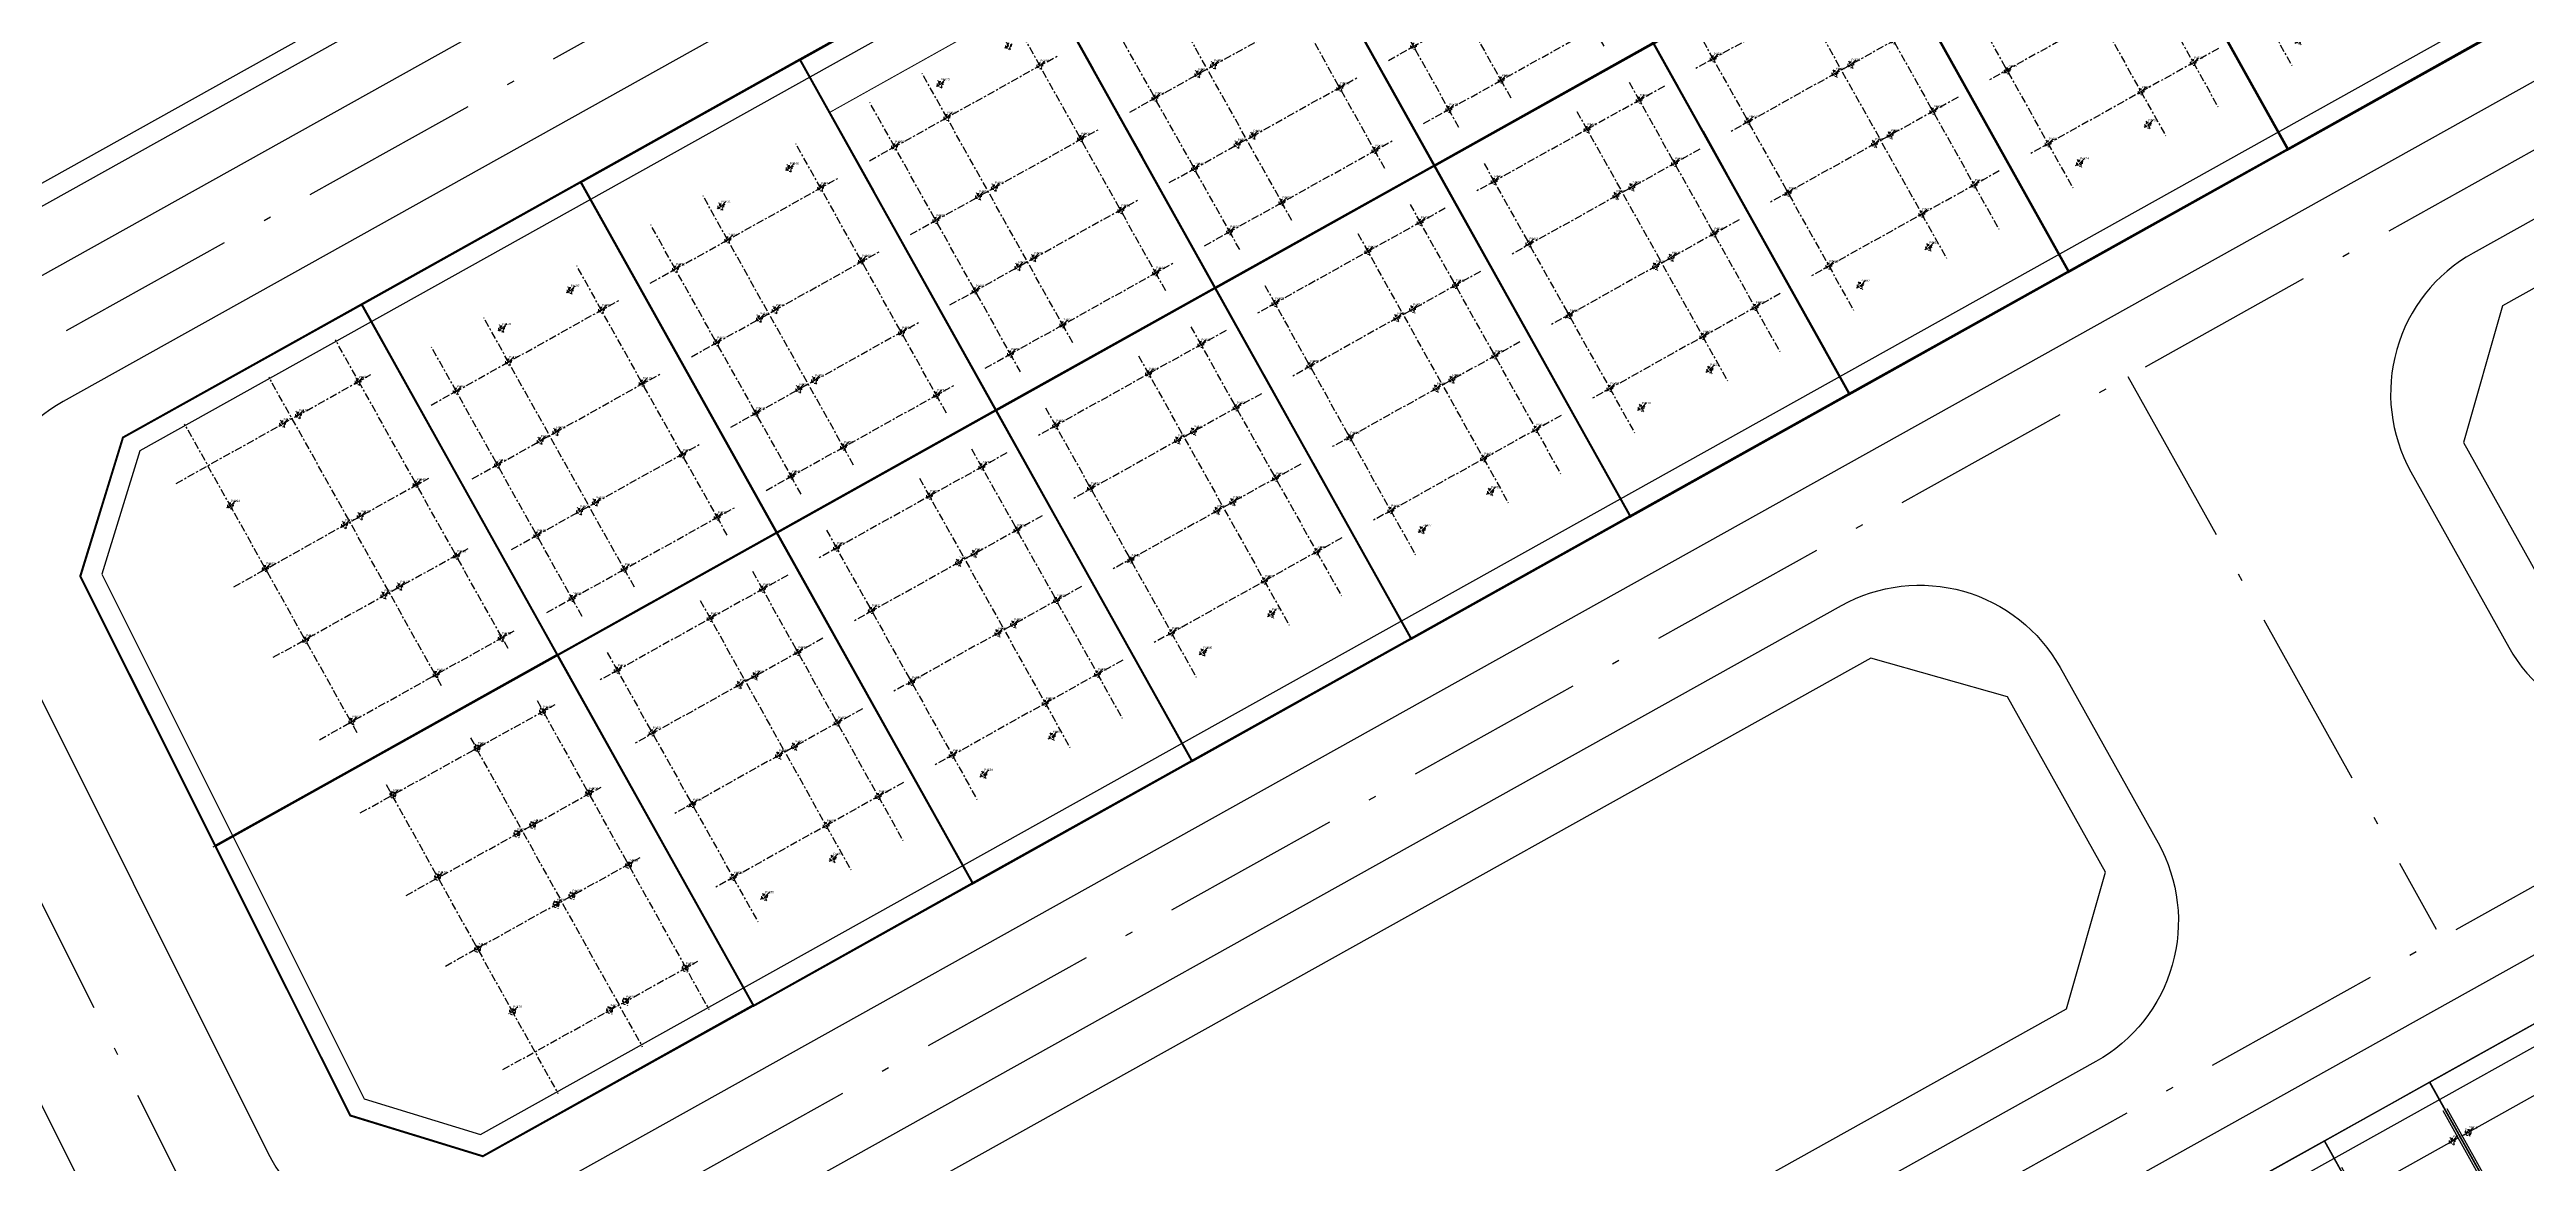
# Model space of a CAD drawing. Header units: millimetres. Extents: x 567980 to 569430, y 2065777 to 2066666.
# Drawn here: x 568931.5 to 569054.8, y 2066307.9 to 2066363.4 of the extents above; entities that cross this region are included whole.
import ezdxf
from ezdxf.enums import TextEntityAlignment as Align
from ezdxf.xclip import XClip

# ---------------------------------------------------------------- set-up
doc = ezdxf.new("R2010")
doc.units = ezdxf.units.MM
for name, pattern in [('ACAD_ISO10W100', [18.5, 12, -3, 0.5, -3]), ('CENTER', [3, 1.5, -0.5, 0.5, -0.5]), ('CENTER2', [1.125, 0.75, -0.125, 0.125, -0.125]), ('HIDDEN', [0.75, 0.5, -0.25]), ('Xref Grid (A1)$0$CENTER2', [1.125, 0.75, -0.125, 0.125, -0.125])]:
    doc.linetypes.add(name, pattern=pattern)
for name, color, linetype in [('01.AXIS', 160, 'CENTER2'), ('BoThamCo', 94, 'Continuous'), ('CDC.01.AXIS', 160, 'CENTER2'), ('ChiaLo', 128, 'CENTER'), ('datOBt', 42, 'Continuous'), ('datOlienke', 42, 'Continuous'), ('datTruog', 134, 'Continuous'), ('LogDg', 7, 'Continuous'), ('loKBT', 42, 'Continuous'), ('LoLK', 6, 'Continuous'), ('RANHGIOI', 2, 'HIDDEN'), ('TimDg', 222, 'Continuous'), ('ViaHeS', 32, 'Continuous'), ('Xref Grid (A1)$0$01.AXIS', 160, 'Xref Grid (A1)$0$CENTER2')]:
    doc.layers.add(name, color=color, linetype=linetype)
for name, color, linetype, lineweight in [('A-KY HIEU', 34, 'Continuous', 20), ('A-NET THAY', 125, 'Continuous', 18), ('A-TUONG', 255, 'Continuous', 35), ('boDnv', 54, 'Continuous', 25), ('E- RANH GIOI', 1, 'CENTER', 13), ('E- THAY', 9, 'Continuous', 20), ('kata_text', 254, 'Continuous', 30), ('LD-THAY', 9, 'Continuous', 13)]:
    doc.layers.add(name, color=color, linetype=linetype, lineweight=lineweight)
doc.styles.add('kata_dim', font='vnrms.shx', dxfattribs={"width": 0.66, "oblique": 7})
doc.styles.add('kata_text', font='arial.ttf', dxfattribs={"width": 0.8})
doc.styles.add('rms', font='romans.shx', dxfattribs={"width": 0.7, "bigfont": 'vns.shx'})
doc.linetypes.add('ADL', pattern='A,0.125,-0.15,["++",rms,S=0.5,R=0,X=0,Y=-0.2245],-1.35,1.125', length=2.75)
doc.dimstyles.new('kata_dim_iso', dxfattribs={"dimtxt": 2.5, "dimasz": 1.5, "dimexe": 1.5, "dimexo": 2.5, "dimtad": 1, "dimdec": 0, "dimzin": 0, "dimdsep": 46, "dimtxsty": 'kata_dim', "dimblk": 'kata_block_ArchTick', "dimcen": 0.09, "dimdle": 1.2, "dimclrd": 8, "dimclre": 8, "dimclrt": 3, "dimadec": 0, "dimazin": 0, "dimtfac": 1, "dimtdec": 0, "dimtix": 1, "dimtofl": 0, "dimtmove": 0, "dimatfit": 3, "dimfxl": 3.75, "dimfxlon": 1, "dimtolj": 1, "dimtzin": 0, "dimarcsym": 0})

# ---------------------------------------------------------------- blocks, each defined once
blk = doc.blocks.new('NEN')
at = {"layer": 'boDnv', "color": 10, "linetype": 'ADL', "ltscale": 0.25}
for points in [[(359.51, 130.35), (389.04, 76.78), (387.31, 70.75), (232.19, -15.8), (226.4, -14.02), (199.01, 40.75), (200.9, 46.9), (353.52, 132.06)], [(236.62, -34.45), (249.69, -60.58), (255.48, -62.36), (412.42, 25.21), (414.15, 31.24), (400.06, 56.78), (394.08, 58.5), (238.52, -28.31)]]:
    blk.add_lwpolyline(points, close=True, dxfattribs=at)
for points in [[(447.02, -28.77, 0.001711), (440.58, -16.8), (434.62, -15.07), (276.13, -103.51), (274.24, -109.65), (280.31, -121.79)], [(453.05, -54.03), (455.7, -45.19, 0.001456), (450.31, -34.95), (283.44, -128.06), (289.63, -140.44), (295.36, -142.15), (300.82, -138.97)]]:
    blk.add_lwpolyline(points, format="xyb", close=True, dxfattribs=at)
at = {"layer": 'BoThamCo'}
for points in [[(428.72, -3.48), (430.67, 3.33), (425.84, 12.09), (419.06, 14.03), (356.11, -21.09), (354.18, -27.9), (359.05, -36.63), (365.85, -38.56)], [(336.35, -49.3), (331.47, -40.57), (324.67, -38.64), (260.96, -74.18), (258.83, -81.09), (263.32, -90.06), (269.92, -92.09), (334.42, -56.1)]]:
    blk.add_lwpolyline(points, close=True, dxfattribs=at)
at = {"layer": 'ChiaLo', "ltscale": 5}
for points in [[(407.98, 44.49), (242.27, -47.97)], [(325.97, 21.64), (345.46, -13.29)], [(315.05, 15.54), (334.54, -19.39)], [(315.05, 15.54), (334.54, -19.39)], [(304.14, 9.45), (323.63, -25.48)], [(293.22, 3.36), (312.71, -31.57)], [(282.31, -2.73), (301.8, -37.66)], [(271.39, -8.82), (290.88, -43.75)], [(260.47, -14.91), (279.96, -49.84)], [(249.56, -21), (269.05, -55.93)], [(448.37, -29.16), (362.24, -77.22), (352.49, -59.76)], [(352.49, -59.76), (362.24, -77.22), (279.9, -123.17)], [(347.25, -62.68), (357, -80.15)]]:
    blk.add_lwpolyline(points, dxfattribs=at)
at = {"layer": 'datOBt'}
blk.add_lwpolyline([(235.55, -34.54), (248.99, -61.41), (255.59, -63.44), (413.27, 24.54), (415.22, 31.36), (400.74, 57.63), (393.96, 59.57), (237.68, -27.63)], close=True, dxfattribs=at)
at = {"layer": 'datOlienke'}
for points in [[(448.37, -29.16, 0.001887), (441.26, -15.95), (434.5, -14), (275.29, -102.83), (273.16, -109.74), (279.88, -123.18)], [(453.89, -54.71), (456.77, -45.09, 0.001636), (450.72, -33.58), (282.12, -127.65), (288.93, -141.27), (295.49, -143.23), (301.32, -139.84)]]:
    blk.add_lwpolyline(points, format="xyb", close=True, dxfattribs=at)
at = {"layer": 'datTruog', "linetype": 'ByBlock'}
blk.add_lwpolyline([(360.18, 131.19), (390.11, 76.9), (388.16, 70.08), (232.3, -16.89), (225.7, -14.85), (197.94, 40.67), (200.06, 47.57), (353.4, 133.14)], close=True, dxfattribs=at)
at = {"layer": 'LogDg'}
for points in [[(34.3, -348.77, -0.124666), (14.11, -339.77, 0.262937), (-5.33, -336.77, -0.009345), (-40.96, -349.47), (-145.87, -384.68, 0.405257), (-155.46, -403.23), (-146.56, -432.72), (-158.05, -436.19), (-166.57, -407.94, 0.423227), (-185.7, -398.05), (-272.08, -427.04, 0.40652), (-277.18, -436.96), (-262.95, -483.4), (-271.55, -486.03), (-285.59, -440.23, 0.421949), (-295.79, -434.99), (-422.26, -477.44, 0.346831), (-427.68, -485.73), (-426.66, -497.25, 0.109851), (-417.21, -527.05), (-422.4, -530.06, -0.109851), (-432.64, -497.78), (-433.19, -491.51, 0.484967), (-443.71, -484.63), (-484.2, -498.22, 0.36701), (-492.23, -511.51), (-484.4, -560.01), (-490.33, -560.97), (-497.43, -516.92, 0.457512), (-512.89, -507.39), (-525.34, -511.31, 0.375227), (-533.55, -524.8, 0.049445), (-523.25, -562.12), (-518.4, -576.58), (-525.52, -578.96), (-530.31, -564.66, -0.044276), (-540.22, -530.04, 0.448349), (-555.61, -520.86), (-568.85, -525.04), (-576.07, -502.15), (-552.39, -494.68, 0.333336), (-544, -482.98), (-545.86, -397.31, 0.120559), (-570, -307.2), (-621.98, -219.71, 0.334943), (-635.36, -214.24), (-686.93, -227.85), (-689.8, -216.98), (-647.96, -205.93, 0.498191), (-640.7, -188.2), (-654.38, -165.18, -0.144979), (-668.85, -108.06), (-659.85, 118.23, 0.428088), (-671.92, 130.71), (-689.22, 130.58), (-689.3, 141.83), (-670.34, 141.97, 0.400474), (-658.44, 153.49), (-657.83, 168.9), (-656.06, 189.37), (-648.59, 188.73), (-650.34, 168.43), (-650.89, 154.68, 0.425345), (-638.92, 142.2), (-621.61, 142.33, 0.402651), (-609.71, 153.94), (-609.39, 163.86, -0.019867), (-608.23, 179.94), (-606.8, 192.65), (-600.84, 191.98), (-602.26, 179.27, 0.019867), (-603.39, 163.66), (-603.68, 154.8, 0.425871), (-591.59, 142.41), (-548.36, 142.73), (-548.28, 131.48), (-592.89, 131.16, 0.401789), (-604.79, 119.58), (-607.75, 35.57, -0.005984), (-607.98, 30.72, 0.462462), (-599.18, 22.29), (-555.38, 26.8), (-554.76, 20.83), (-603.24, 15.84, 0.355613), (-610.38, 8.69), (-613.79, -24.84, 0.475348), (-605.01, -33.61), (-508.27, -23.64, 0.016072), (-476.81, -19.37, 0.37392), (-470.14, -11.26), (-470.7, 9.35), (-464.71, 9.51), (-464.24, -7.65, 0.461916), (-454.75, -15.29), (-421.58, -8.99, 0.020567), (-382.01, 0.22), (-299.76, 22.96, 0.415004), (-292.8, 35.29), (-296.97, 50.22), (-285.41, 53.45), (-281.22, 38.44, 0.413423), (-268.92, 31.49), (-169.97, 58.86, 0.427702), (-164.5, 69.05), (-169.62, 84.75), (-163.92, 86.62), (-158.48, 69.96, 0.400853), (-148.74, 64.73), (-123.9, 71.6, 0.437327), (-113.79, 91.17), (-114.46, 93.01), (-128.55, 136.15), (-105.74, 143.6), (-91.77, 100.83), (-90.91, 98.47, 0.429754), (-70.96, 89.77, 0.001079), (-63.93, 92.77, 0.001474), (-62.34, 93.45), (-47.53, 99.91, 0.386536), (-43.13, 109.73), (-48.3, 125.57), (-42.6, 127.44), (-38.08, 113.59, 0.442444), (-27.27, 108.74), (111.62, 169.28, 0.414214), (115.75, 179.81), (109.36, 194.48), (114.86, 196.88), (121.25, 182.21, 0.414214), (131.78, 178.07), (252.97, 230.89), (276.87, 241.31), (291.58, 249.06, 0.419837), (295.27, 261.37), (290.95, 269.2), (301.46, 274.99), (306.06, 266.65, 0.408717), (318.14, 263.03), (326.55, 267.46), (332.15, 256.84), (324.23, 252.66, 0.419466), (320.55, 240.35), (397.09, 101.52, 0.433643), (408.41, 98.65), (440.79, 119.39), (444.02, 114.33), (410.43, 92.81, 0.395048), (407.74, 82.21), (451.06, 3.64, -0.005576), (472.22, -35.78, 0.422017), (490.07, -41.12), (502.99, -33.92), (514.67, -54.89), (500.3, -62.89, 0.404193), (495.05, -80.18), (502.5, -94.71), (491.82, -100.19), (485.09, -87.06, 0.424556), (467.19, -81.64), (316.16, -165.91), (307.21, -171.12, 0.396001), (304.07, -181.61), (326.15, -225.74), (318.1, -229.77), (296.73, -187.04, 0.432664), (285.55, -183.7), (178.07, -246.15, 0.389772), (174.86, -256.49), (194.1, -297.13), (188.68, -299.69), (170.23, -260.73, 0.439085), (158.98, -257.24), (145.5, -265.07, -0.013452), (97.7, -291.15, 0.262926), (86.85, -307.56, -0.162068), (76.02, -333.84, 0.270323), (72.32, -353.65), (79.98, -375.07), (57.38, -383.16), (49.72, -361.74, 0.270325), (34.3, -348.77)], [(462.18, -42.48, 0.004173), (446.54, -13.11, 0.41755), (435.61, -9.94), (272.33, -101.05, 0.401037), (269.07, -111.62), (286.08, -145.64, 0.427514), (297.14, -149.05), (456.99, -59.85, 0.406017), (462.18, -42.48)], [(191.76, -50.53), (96.92, -106.11, 0.395833), (93.78, -116.61), (107.23, -143.49, 0.432836), (118.41, -146.83), (234.31, -79, 0.395833), (237.44, -68.5), (223.99, -41.62, 0.432836), (212.82, -38.28), (191.76, -50.53)]]:
    blk.add_lwpolyline(points, format="xyb", dxfattribs=at)
for points in [[(392.27, 68.94, 0.412716), (395.37, 79.78), (365.44, 134.08, 0.415712), (354.54, 137.2), (197.1, 49.35, 0.401037), (193.84, 38.79), (221.6, -16.72, 0.427514), (232.66, -20.13)], [(231.46, -36.41), (244.89, -63.27, 0.427514), (255.94, -66.68), (417.37, 23.4, 0.412716), (420.48, 34.25), (406, 60.52, 0.415712), (395.09, 63.64), (234.71, -25.85, 0.401037)], [(432.82, -4.63, 0.412716), (435.93, 6.22), (431.1, 14.98, 0.415712), (420.2, 18.1), (354.65, -18.47, 0.414214), (351.56, -29.36), (356.43, -38.09, 0.414214), (367.32, -41.18)], [(270.27, -95.33, -0.427514), (259.22, -91.92), (254.74, -82.97, -0.401037), (258, -72.4), (323.21, -36.02, -0.414214), (334.09, -39.1), (338.97, -47.84, -0.414214), (335.88, -58.72)]]:
    blk.add_lwpolyline(points, format="xyb", close=True, dxfattribs=at)
at = {"layer": 'loKBT'}
for points in [[(346.63, 10.26), (335.71, 4.17), (345.46, -13.29), (356.37, -7.2)], [(304.14, 9.45), (293.22, 3.36), (302.97, -14.1), (313.88, -8.01)], [(335.71, 4.17), (324.8, -1.92), (334.54, -19.39), (345.46, -13.29)], [(293.22, 3.36), (282.31, -2.73), (292.05, -20.19), (302.97, -14.1)], [(324.8, -1.92), (313.88, -8.01), (323.63, -25.48), (334.54, -19.39)], [(282.31, -2.73), (271.39, -8.82), (281.14, -26.28), (292.05, -20.19)], [(313.88, -8.01), (302.97, -14.1), (312.71, -31.57), (323.63, -25.48)], [(271.39, -8.82), (260.47, -14.91), (270.22, -32.37), (281.14, -26.28)], [(302.97, -14.1), (292.05, -20.19), (301.8, -37.66), (312.71, -31.57)], [(260.47, -14.91), (249.56, -21), (259.3, -38.47), (270.22, -32.37)], [(292.05, -20.19), (281.14, -26.28), (290.88, -43.75), (301.8, -37.66)], [(259.3, -38.47), (249.56, -21), (237.68, -27.63), (235.55, -34.54), (242.27, -47.97)], [(281.14, -26.28), (270.22, -32.37), (279.96, -49.84), (290.88, -43.75)], [(270.22, -32.37), (259.3, -38.47), (269.05, -55.93), (279.96, -49.84)], [(259.3, -38.47), (242.27, -47.97), (248.99, -61.41), (255.59, -63.44), (269.05, -55.93)]]:
    blk.add_lwpolyline(points, close=True, dxfattribs=at)
at = {"layer": 'LoLK'}
for points in [[(357.73, -56.83), (352.49, -59.76), (362.24, -77.22), (367.47, -74.3)], [(352.49, -59.76), (347.25, -62.68), (357, -80.15), (362.24, -77.22)], [(347.25, -62.68), (342.01, -65.6), (351.76, -83.07), (357, -80.15)]]:
    blk.add_lwpolyline(points, close=True, dxfattribs=at)
at = {"layer": 'RANHGIOI', "color": 1, "ltscale": 9, "const_width": 1}
blk.add_lwpolyline([(460, -51.3, 0.006594), (435.29, -5.05), (303.08, 234.77), (284.67, 225.08), (-55.99, 76.59), (-56.84, 76.22, -0.005137), (-90.74, 62.09), (-377.22, -17.13, -0.020567), (-418.23, -26.68), (-463.44, -35.26, -0.021218), (-506.42, -41.54), (-623.64, -53.62), (-626.46, -70.88, 0.128574), (-620.42, -135.36), (-615.5, -148.86, 0.039408), (-607.14, -167.19), (-594.17, -190.55), (-547.57, -259.49, -0.11987), (-522.7, -326.4), (-507.92, -451.95), (-504.47, -473.28), (-499.27, -471.64), (-50.48, -321.02, 0.050684), (130.42, -239.14), (301.32, -139.84)], format="xyb", close=True, dxfattribs=at)
at = {"layer": 'TimDg', "linetype": 'ACAD_ISO10W100', "ltscale": 0.75}
for points in [[(283.91, 294.4), (445.8, 0.74, -0.007517), (474.04, -52.35), (508.79, -120.12, 0.000278)], [(-618.46, -41.02), (-507.65, -29.6, 0.021218), (-465.68, -23.47), (-420.46, -14.89, 0.020567), (-380.42, -5.57), (-94.61, 73.47, 0.005041), (-61.57, 87.25, 0.001474), (-59.94, 87.95), (279.47, 235.9), (307.9, 250.87)]]:
    blk.add_lwpolyline(points, format="xyb", dxfattribs=at)
for points in [[(335.55, -254.6), (124.1, 168.18)], [(222.76, -29.08), (405.9, 73.11)], [(431.01, 27.57), (246.06, -75.63)], [(446.46, -0.45), (260.37, -104.29)], [(337.47, -24.62), (352.82, -52.13)]]:
    blk.add_lwpolyline(points, dxfattribs=at)
at = {"layer": 'ViaHeS', "elevation": 0}
blk.add_lwpolyline([(-483.36, -504.27), (-441.21, -490.12), (-436.03, -493.51), (-435.63, -498.04, 0.109851), (-424.99, -531.56), (-414.62, -525.54, -0.109851), (-423.67, -496.98), (-424.34, -489.45), (-420, -483.01), (-295.25, -441.14), (-289.04, -444.33), (-275.85, -487.35), (-258.64, -482.08), (-271.97, -438.6), (-268.7, -432.23), (-181.63, -403.01), (-172.97, -407.49), (-163.79, -437.92), (-140.81, -430.99), (-150.21, -399.85), (-145.6, -390.92), (-39.03, -355.15, 0.008545), (-6.24, -343.52, -0.249193), (12.38, -345.96, 0.09975), (30.77, -354.18, -0.256949), (45.21, -366.96), (51.73, -385.18), (85.63, -373.05), (79.11, -354.83, -0.256949), (82.17, -335.79, 0.136918), (92.61, -310.44, -0.249193), (103.31, -295.02, 0.012659), (148.51, -270.26), (162.16, -262.33), (168.62, -264.34), (185.97, -300.98), (196.81, -295.84), (179.03, -258.29), (181.22, -251.26), (287.38, -189.57), (293.94, -191.53), (314.07, -231.78), (330.17, -223.73), (309.54, -182.47), (311.62, -175.49), (319.13, -171.13), (408.28, -121.39), (412.27, -122.59), (434.35, -165.32), (442.35, -161.19), (420.14, -118.2), (421.38, -114.07), (470.33, -86.76), (479.64, -89.58), (486.48, -102.92), (507.84, -91.97), (500.5, -77.65), (503.42, -68.02), (517.59, -60.13), (500.08, -28.68), (486.97, -35.97), (477.62, -33.17, 0.0056), (456.31, 6.54), (412.32, 86.32), (414.12, 93.4), (444.83, 113.07), (439.98, 120.65), (409.77, 101.3), (403.14, 102.98), (327.71, 239.79), (330.52, 249.19), (334.95, 251.53), (323.75, 272.77), (318.93, 270.23), (309.35, 273.1), (306.71, 277.89), (285.7, 266.3), (288.11, 261.92), (285.3, 252.53), (274.27, 246.72), (129.39, 183.57), (122.81, 186.16), (117.61, 198.07), (106.61, 193.28), (111.81, 181.36), (109.22, 174.78), (26.33, 138.65), (-29.87, 114.15), (-36, 116.91), (-39.75, 128.37), (-51.15, 124.64), (-47.05, 112.09), (-50.09, 105.34), (-75.92, 94.08), (-84.51, 97.94), (-100.03, 145.47), (-134.25, 134.29), (-118.66, 86.53), (-123.23, 78.01), (-150.26, 70.53), (-156.63, 73.95), (-161.07, 87.55), (-172.48, 83.82), (-168.21, 70.75), (-171.47, 64.67), (-269.55, 37.54), (-275.71, 41.03), (-279.63, 55.06), (-302.75, 48.6), (-298.84, 34.63), (-302.32, 28.48), (-383.61, 6, -0.020567), (-422.7, -3.1), (-456.25, -9.47), (-461.3, -5.4), (-461.71, 9.6), (-473.7, 9.27), (-473.24, -7.64), (-478.03, -13.49, -0.015955), (-508.88, -17.67), (-606.15, -27.69), (-610.61, -23.23), (-607.49, 7.46), (-602.01, 12.95), (-554.45, 17.85), (-555.68, 29.79), (-600.45, 25.17), (-605.04, 29.65, 0.007073), (-604.76, 35.47), (-601.91, 116.09), (-594.67, 123.14), (-548.22, 123.48), (-548.42, 150.73), (-593.42, 150.4), (-600.49, 157.35, -0.027886), (-599.28, 178.94), (-597.86, 191.65), (-609.78, 192.99), (-611.21, 180.28, 0.019867), (-612.39, 163.96), (-612.6, 157.39), (-619.82, 150.34), (-639.32, 150.2), (-647, 158.13), (-646.6, 168.2), (-644.85, 188.41), (-659.8, 189.7), (-661.57, 169.14), (-662.01, 158.02), (-670.33, 149.97), (-689.36, 149.83), (-689.16, 122.58), (-671.42, 122.71), (-663.74, 114.78), (-672.6, -107.91, 0.144979), (-657.6, -167.1), (-644.69, -188.84), (-648.34, -197.76), (-691.84, -209.24), (-684.89, -235.59), (-633.86, -222.12), (-622.04, -226.95), (-573.26, -309.06, -0.120474), (-549.61, -397.39), (-547.84, -478.9), (-555.3, -489.31), (-577.88, -496.43), (-567.05, -530.76), (-552.74, -526.25), (-543.71, -531.72, 0.042979), (-533.84, -565.93), (-529.07, -580.15), (-514.85, -575.39), (-519.72, -560.85, -0.045576), (-529.32, -527.17), (-523.01, -516.87), (-508.25, -512.21), (-500.46, -517.02), (-493.29, -561.45), (-481.44, -559.53), (-488.88, -513.41), (-483.36, -504.27)], format="xyb", dxfattribs=at)
at = {"layer": 'ViaHeS'}
for points in [[(360.18, 131.19), (390.11, 76.9), (388.16, 70.08), (232.3, -16.89), (225.7, -14.85), (197.94, 40.67), (200.06, 47.57), (353.4, 133.14)], [(235.55, -34.54), (248.99, -61.41), (255.59, -63.44), (413.27, 24.54), (415.22, 31.36), (400.74, 57.63), (393.96, 59.57), (237.68, -27.63)], [(425.84, 12.09), (419.06, 14.03), (356.11, -21.09), (354.18, -27.9), (359.05, -36.63), (365.85, -38.56), (428.72, -3.48), (430.67, 3.33)], [(334.42, -56.1), (336.35, -49.3), (331.47, -40.57), (324.67, -38.64), (260.96, -74.18), (258.83, -81.09), (263.32, -90.06), (269.92, -92.09)]]:
    blk.add_lwpolyline(points, close=True, dxfattribs=at)
blk.add_lwpolyline([(441.26, -15.95), (434.5, -14), (275.29, -102.83), (273.16, -109.74), (288.93, -141.27), (295.49, -143.23), (301.32, -139.84), (453.89, -54.71), (456.77, -45.09, 0.004151)], format="xyb", close=True, dxfattribs=at)
blk.add_lwpolyline([(450.72, -33.58), (448.37, -29.16), (279.88, -123.18), (282.12, -127.65), (450.72, -33.58)], dxfattribs=at)
blk = doc.blocks.new('NEN A')
at = {"layer": 'datOlienke'}
for points in [[(7.63, 25, 0.001887), (7.86, 40), (2.91, 45), (-179.41, 45), (-184.63, 40.01), (-185.31, 25)], [(0, 0), (7.21, 7, 0.001636), (7.53, 20), (-185.54, 20), (-186.23, 4.79), (-181.45, -0.12), (-174.71, 0)]]:
    blk.add_lwpolyline(points, format="xyb", close=True, dxfattribs=at)
at = {"layer": 'LoLK'}
for points in [[(-97.01, 45), (-103.01, 45), (-103.01, 25), (-97.01, 25)], [(-91.01, 45), (-97.01, 45), (-97.01, 25), (-91.01, 25)], [(-85.01, 45), (-91.01, 45), (-91.01, 25), (-85.01, 25)]]:
    blk.add_lwpolyline(points, close=True, dxfattribs=at)
blk = doc.blocks.new('A$C758D662A')
at = {"linetype": 'HIDDEN', "ltscale": 500}
for radius in [300, 200]:
    blk.add_circle((0, 0), radius, dxfattribs=at)
at = {"layer": 'CDC.01.AXIS', "ltscale": 200}
for p, q in [((437, 0), (-437, 0)), ((0, 437), (0, -437))]:
    blk.add_line(p, q, dxfattribs=at)
blk = doc.blocks.new('pile Plan')
at = {"xscale": 0.5, "yscale": 0.5, "zscale": 0.5}
for p in [(340, 14779), (5440.000004, 14779), (340, 9630), (340, 8730), (5440.000004, 9630), (5440.000004, 8730), (340, 5040), (5440.000004, 5040), (340, 4140), (5440.000004, 4140), (340, -1), (5440.000004, -1)]:
    blk.add_blockref('A$C758D662A', p, dxfattribs=at)
blk = doc.blocks.new('a5 sao - 2')
at = {"layer": 'Xref Grid (A1)$0$01.AXIS', "ltscale": 500}
for p, q in [((-5.89, -1.09), (-5.89, -18.43)), ((-0.11, -1.09), (-0.11, -18.43)), ((-5.89, -2.11), (-0.11, -2.11)), ((-5.89, -7.62), (-0.11, -7.62)), ((-5.89, -12.39), (-0.11, -12.39)), ((-5.89, -16.89), (-0.11, -16.89))]:
    blk.add_line(p, q, dxfattribs=at)
at = {"xscale": 0.001, "yscale": 0.001, "zscale": 0.001}
blk.add_blockref('pile Plan', (-5.89, -16.89), dxfattribs=at)
blk = doc.blocks.new('a1 sao - 2')
at = {"layer": 'Xref Grid (A1)$0$01.AXIS', "ltscale": 500}
for p, q in [((0.11, -1.09), (0.11, -18.43)), ((5.89, -1.09), (5.89, -18.43)), ((0.11, -2.11), (5.89, -2.11)), ((0.11, -7.62), (5.89, -7.62)), ((0.11, -12.39), (5.89, -12.39)), ((0.11, -16.89), (5.89, -16.89))]:
    blk.add_line(p, q, dxfattribs=at)
at = {"xscale": 0.001, "yscale": 0.001, "zscale": 0.001}
blk.add_blockref('pile Plan', (0.11, -16.89), dxfattribs=at)
blk = doc.blocks.new('MB TANG 2 BT1')
at = {"layer": '01.AXIS', "ltscale": 500}
for p, q in [((7195672, 840351), (7195672, 824990)), ((7200972, 840351), (7200972, 824990)), ((7203952, 840351), (7203952, 824990)), ((7205388, 839327), (7194643, 839327)), ((7205388, 835727), (7194643, 835727)), ((7205388, 831707), (7194643, 831707)), ((7205388, 827507), (7194643, 827507))]:
    blk.add_line(p, q, dxfattribs=at)
at = {"extrusion": (0, -2.11758e-22, -1), "xscale": 0.5, "yscale": 0.5, "zscale": -0.5}
for p in [(-7195672, 839327), (-7203952, 839327), (-7195672, 835767), (-7203952, 835727), (-7195672, 831667), (-7203952, 831707), (-7195672, 827507), (-7203952, 827507), (-7196562, 825897), (-7200462, 825897)]:
    blk.add_blockref('A$C758D662A', p, dxfattribs=at)
at = {"extrusion": (0, 0, -1), "xscale": 0.4999999999999999, "yscale": 0.4999999999999999, "zscale": -0.5, "rotation": 90}
for p in [(-7200972, 839327), (-7200612, 835727), (-7201512, 835727), (-7200612, 831707), (-7201512, 831707), (-7200972, 827507)]:
    blk.add_blockref('A$C758D662A', p, dxfattribs=at)
blk = doc.blocks.new('MB TANG 2 BT2')
at = {"layer": '01.AXIS', "ltscale": 500}
for p, q in [((7088511, 743840), (7077408, 743840)), ((7078098, 744452), (7078098, 726847)), ((7081898, 744452), (7081898, 726847)), ((7086698, 744452), (7086698, 726847)), ((7088511, 739140), (7077408, 739140)), ((7088511, 735120), (7077408, 735120)), ((7088511, 729220), (7077408, 729220))]:
    blk.add_line(p, q, dxfattribs=at)
at = {"xscale": -0.5, "yscale": 0.5, "zscale": 0.5}
for p in [(7078138, 743840), (7086658, 743840), (7078098, 739180), (7081308, 739140), (7082208, 739140), (7086698, 739180), (7078098, 735080), (7081308, 735120), (7082208, 735120), (7086698, 735080), (7086698, 731510), (7078138, 729220)]:
    blk.add_blockref('A$C758D662A', p, dxfattribs=at)
at = {"xscale": -0.5, "yscale": 0.5, "zscale": 0.5, "rotation": 270}
for p in [(7081858, 743840), (7081538, 729220), (7082438, 729220)]:
    blk.add_blockref('A$C758D662A', p, dxfattribs=at)
blk = doc.blocks.new('NEN BT1')
at = {"layer": 'loKBT'}
for points in [[(-168.18, 23), (-168.18, 43), (-181.78, 43), (-187.01, 38.01), (-187.69, 23)], [(-155.68, 43), (-168.18, 43), (-168.18, 23), (-155.68, 23)], [(-143.18, 43), (-155.68, 43), (-155.68, 23), (-143.18, 23)], [(-130.68, 43), (-143.18, 43), (-143.18, 23), (-130.68, 23)], [(-118.18, 43), (-130.68, 43), (-130.68, 23), (-118.18, 23)], [(-105.68, 43), (-118.18, 43), (-118.18, 23), (-105.68, 23)], [(-168.18, 23), (-187.69, 23), (-188.37, 7.99), (-183.59, 3), (-168.18, 3)], [(-155.68, 23), (-168.18, 23), (-168.18, 3), (-155.68, 3)], [(-143.18, 23), (-155.68, 23), (-155.68, 3), (-143.18, 3)], [(-130.68, 23), (-143.18, 23), (-143.18, 3), (-130.68, 3)], [(-118.18, 23), (-130.68, 23), (-130.68, 3), (-118.18, 3)], [(-105.68, 23), (-118.18, 23), (-118.18, 3), (-105.68, 3)], [(-93.18, 23), (-105.68, 23), (-105.68, 3), (-93.18, 3)], [(-80.68, 23), (-93.18, 23), (-93.18, 3), (-80.68, 3)], [(-68.18, 23), (-80.68, 23), (-80.68, 3), (-68.18, 3)]]:
    blk.add_lwpolyline(points, close=True, dxfattribs=at)
blk = doc.blocks.new('kata_block_ArchTick')
at = {"color": 8}
blk.add_line((1, 0), (-1, 0), dxfattribs=at)
at = {"color": 8, "const_width": 0.15}
blk.add_lwpolyline([(-0.5, -0.5), (0.5, 0.5)], dxfattribs=at)
blk = doc.blocks.new('A$C33BC4D2A')
at = {"layer": 'A-KY HIEU', "color": 0, "const_width": 1.022}
blk.add_lwpolyline([(14.345, -292.097), (14.345, -4.903), (414.985, -4.903), (414.985, -292.097)], close=True, dxfattribs=at)
at = {"layer": 'Defpoints', "color": 125}
blk.add_lwpolyline([(0, -297), (420, -297), (420, 0), (0, 0)], close=True, dxfattribs=at)
blk = doc.blocks.new('*U58')
at = {"color": 0, "ltscale": 0.8, "style": 'kata_text', "width": 0.8, "flags": 1}
blk.add_attdef('CHU_THICH', text='', height=2.2, dxfattribs=at).set_placement((0, 0), align=Align.MIDDLE_CENTER)
at = {"color": 0, "ltscale": 0.8, "style": 'kata_text', "width": 0.8}
blk.add_attdef('TEN', text='', height=2.2, dxfattribs=at).set_placement((5, 5), align=Align.MIDDLE_CENTER)
at = {"layer": 'Defpoints'}
blk.add_leader([(0, 0), (5, 5)], dimstyle='kata_dim_iso', override={"dimasz": 0.6, "dimgap": 0.625, "dimtad": 0}, dxfattribs=at)
blk = doc.blocks.new('A$C1AAD29DE')
at = {"layer": 'kata_text', "xscale": 50, "yscale": 50, "zscale": 50}
for p, values in [((353786, -75078, 0), {'TEN': 'P4298'}), ((361673, -75506, 0), {'TEN': 'P4344'}), ((362461, -75065, 0), {'TEN': 'P4350'}), ((387412, -74740, 0), {'TEN': 'P4539'}), ((393500, -75475, 0), {'TEN': 'P4580'}), ((394289, -75035, 0), {'TEN': 'P4585'}), ((402106, -75340, 0), {'TEN': 'P4645'}), ((411395, -74932, 0), {'TEN': 'P4718'}), ((348803, -76012, 0), {'TEN': 'P4273'}), ((359535, -76700, 0), {'TEN': 'P4329'}), ((368775, -76204, 0), {'TEN': 'P4396'}), ((376821, -75807, 0), {'TEN': 'P4461'}), ((383721, -76802, 0), {'TEN': 'P4508'}), ((408784, -76390, 0), {'TEN': 'P4698'}), ((349144, -77672, 0), {'TEN': 'P4274'}), ((374211, -77265, 0), {'TEN': 'P4438'}), ((389154, -77858, 0), {'TEN': 'P4550'}), ((398393, -77362, 0), {'TEN': 'P4622'}), ((409126, -78050, 0), {'TEN': 'P4700'}), ((346534, -79130, 0), {'TEN': 'P4263'}), ((355822, -78722, 0), {'TEN': 'P4308'}), ((363640, -79027, 0), {'TEN': 'P4360'}), ((364428, -78587, 0), {'TEN': 'P4364'}), ((370517, -79322, 0), {'TEN': 'P4408'}), ((381111, -78260, 0), {'TEN': 'P4486'}), ((395468, -78997, 0), {'TEN': 'P4597'}), ((396256, -78556, 0), {'TEN': 'P4604'}), ((404142, -78984, 0), {'TEN': 'P4661'}), ((341273, -80212, 0), {'TEN': 'P4248'}), ((361503, -80221, 0), {'TEN': 'P4343'}), ((385483, -79955, 0), {'TEN': 'P4524'}), ((405710, -79959, 0), {'TEN': 'P4674'}), ((342840, -81187, 0), {'TEN': 'P4254'}), ((350727, -81615, 0), {'TEN': 'P4282'}), ((351515, -81174, 0), {'TEN': 'P4286'}), ((365875, -81916, 0), {'TEN': 'P4376'}), ((376468, -80854, 0), {'TEN': 'P4457'}), ((382557, -81590, 0), {'TEN': 'P4500'}), ((383345, -81149, 0), {'TEN': 'P4503'}), ((391160, -81449, 0), {'TEN': 'P4563'}), ((400449, -81041, 0), {'TEN': 'P4635'}), ((337857, -82121, 0), {'TEN': 'P4233'}), ((348589, -82809, 0), {'TEN': 'P4270'}), ((357829, -82313, 0), {'TEN': 'P4318'}), ((372775, -82911, 0), {'TEN': 'P4426'}), ((397838, -82499, 0), {'TEN': 'P4617'}), ((338198, -83781, 0), {'TEN': 'P4234'}), ((363264, -83374, 0), {'TEN': 'P4357'}), ((370165, -84369, 0), {'TEN': 'P4404'}), ((378211, -83972, 0), {'TEN': 'P4468'}), ((387450, -83476, 0), {'TEN': 'P4540'}), ((398179, -84159, 0), {'TEN': 'P4619'}), ((335588, -85239, 0), {'TEN': 'P4222'}), ((344876, -84831, 0), {'TEN': 'P4260'}), ((352694, -85136, 0), {'TEN': 'P4293'}), ((353482, -84696, 0), {'TEN': 'P4295'}), ((359571, -85431, 0), {'TEN': 'P4330'}), ((384524, -85111, 0), {'TEN': 'P4516'}), ((385313, -84670, 0), {'TEN': 'P4522'}), ((393196, -85093, 0), {'TEN': 'P4579'}), ((330327, -86322, 0), {'TEN': 'P4197'}), ((350557, -86330, 0), {'TEN': 'P4280'}), ((374537, -86064, 0), {'TEN': 'P4442'}), ((394764, -86068, 0), {'TEN': 'P4592'}), ((331894, -87296, 0), {'TEN': 'P4209'}), ((339780, -87724, 0), {'TEN': 'P4242'}), ((340569, -87283, 0), {'TEN': 'P4246'}), ((354929, -88025, 0), {'TEN': 'P4304'}), ((365522, -86963, 0), {'TEN': 'P4373'}), ((371611, -87699, 0), {'TEN': 'P4418'}), ((372399, -87258, 0), {'TEN': 'P4421'}), ((380217, -87563, 0), {'TEN': 'P4482'}), ((389505, -87155, 0), {'TEN': 'P4553'}), ((326911, -88230, 0), {'TEN': 'P4176'}), ((337643, -88918, 0), {'TEN': 'P4231'}), ((346883, -88422, 0), {'TEN': 'P4264'}), ((361829, -89020, 0), {'TEN': 'P4345'}), ((386895, -88613, 0), {'TEN': 'P4534'}), ((327252, -89890, 0), {'TEN': 'P4177'}), ((352318, -89483, 0), {'TEN': 'P4289'}), ((359219, -90478, 0), {'TEN': 'P4326'}), ((367265, -90081, 0), {'TEN': 'P4386'}), ((376504, -89585, 0), {'TEN': 'P4458'}), ((387236, -90273, 0), {'TEN': 'P4537'}), ((319743, -90878, 0), {'TEN': 'P4131'}), ((324642, -91348, 0), {'TEN': 'P4162'}), ((333930, -90940, 0), {'TEN': 'P4219'}), ((341748, -91245, 0), {'TEN': 'P4252'}), ((342536, -90805, 0), {'TEN': 'P4253'}), ((348625, -91540, 0), {'TEN': 'P4271'}), ((373578, -91220, 0), {'TEN': 'P4432'}), ((374367, -90779, 0), {'TEN': 'P4440'}), ((382253, -91207, 0), {'TEN': 'P4497'}), ((315977, -92982, 0), {'TEN': 'P4109'}), ((316765, -92542, 0), {'TEN': 'P4115'}), ((339611, -92439, 0), {'TEN': 'P4241'}), ((354576, -93072, 0), {'TEN': 'P4302'}), ((363591, -92173, 0), {'TEN': 'P4359'}), ((383820, -92182, 0), {'TEN': 'P4510'}), ((328834, -93833, 0), {'TEN': 'P4188'}), ((329623, -93393, 0), {'TEN': 'P4192'}), ((343983, -94134, 0), {'TEN': 'P4259'}), ((360665, -93808, 0), {'TEN': 'P4336'}), ((361453, -93367, 0), {'TEN': 'P4341'}), ((369271, -93672, 0), {'TEN': 'P4399'}), ((378559, -93264, 0), {'TEN': 'P4471'}), ((326697, -95027, 0), {'TEN': 'P4173'}), ((335937, -94531, 0), {'TEN': 'P4224'}), ((350883, -95129, 0), {'TEN': 'P4283'}), ((375949, -94722, 0), {'TEN': 'P4452'}), ((322646, -95991, 0), {'TEN': 'P4149'}), ((341372, -95592, 0), {'TEN': 'P4249'}), ((348273, -96587, 0), {'TEN': 'P4267'}), ((356318, -96190, 0), {'TEN': 'P4311'}), ((365558, -95694, 0), {'TEN': 'P4374'}), ((376290, -96382, 0), {'TEN': 'P4455'}), ((313366, -97073, 0), {'TEN': 'P4094'}), ((319854, -97597, 0), {'TEN': 'P4132'}), ((330802, -97354, 0), {'TEN': 'P4201'}), ((331590, -96914, 0), {'TEN': 'P4207'}), ((337679, -97649, 0), {'TEN': 'P4232'}), ((362632, -97329, 0), {'TEN': 'P4351'}), ((363421, -96888, 0), {'TEN': 'P4358'}), ((371307, -97316, 0), {'TEN': 'P4415'}), ((319065, -98038, 0), {'TEN': 'P4127'}), ((328665, -98548, 0), {'TEN': 'P4186'}), ((343630, -99181, 0), {'TEN': 'P4257'}), ((352644, -98282, 0), {'TEN': 'P4292'}), ((372874, -98291, 0), {'TEN': 'P4427'}), ((315113, -100200, 0), {'TEN': 'P4102'}), ((324652, -99583, 0), {'TEN': 'P4163'}), ((333036, -100243, 0), {'TEN': 'P4212'}), ((349719, -99917, 0), {'TEN': 'P4276'}), ((350507, -99476, 0), {'TEN': 'P4279'}), ((358325, -99781, 0), {'TEN': 'P4321'}), ((367613, -99373, 0), {'TEN': 'P4388'}), ((321033, -101559, 0), {'TEN': 'P4141'}), ((321821, -101118, 0), {'TEN': 'P4147'}), ((330426, -101701, 0), {'TEN': 'P4199'}), ((339937, -101238, 0), {'TEN': 'P4244'}), ((365003, -100832, 0), {'TEN': 'P4368'}), ((337326, -102696, 0), {'TEN': 'P4230'}), ((345372, -102299, 0), {'TEN': 'P4261'}), ((354612, -101803, 0), {'TEN': 'P4303'}), ((365344, -102491, 0), {'TEN': 'P4371'}), ((317119, -103791, 0), {'TEN': 'P4117'}), ((326898, -103684, 0), {'TEN': 'P4175'}), ((351686, -103438, 0), {'TEN': 'P4287'}), ((352475, -102998, 0), {'TEN': 'P4290'}), ((360361, -103425, 0), {'TEN': 'P4334'}), ((332684, -105290, 0), {'TEN': 'P4211'}), ((341698, -104391, 0), {'TEN': 'P4251'}), ((361928, -104400, 0), {'TEN': 'P4346'}), ((323639, -105504, 0), {'TEN': 'P4155'}), ((338773, -106026, 0), {'TEN': 'P4239'}), ((339561, -105585, 0), {'TEN': 'P4240'}), ((347379, -105891, 0), {'TEN': 'P4266'}), ((356667, -105482, 0), {'TEN': 'P4313'}), ((319435, -107853, 0), {'TEN': 'P4129'}), ((328948, -107363, 0), {'TEN': 'P4189'}), ((343666, -107912, 0), {'TEN': 'P4258'}), ((354057, -106941, 0), {'TEN': 'P4300'}), ((334426, -108408, 0), {'TEN': 'P4221'}), ((341529, -109107, 0), {'TEN': 'P4250'}), ((354398, -108600, 0), {'TEN': 'P4301'}), ((325686, -109177, 0), {'TEN': 'P4167'}), ((340740, -109547, 0), {'TEN': 'P4247'}), ((349415, -109534, 0), {'TEN': 'P4275'}), ((321477, -111517, 0), {'TEN': 'P4145'}), ((331256, -111430, 0), {'TEN': 'P4204'}), ((345721, -111591, 0), {'TEN': 'P4262'}), ((350982, -110509, 0), {'TEN': 'P4284'}), ((336433, -112000, 0), {'TEN': 'P4226'}), ((327671, -113469, 0), {'TEN': 'P4180'}), ((328460, -113030, 0), {'TEN': 'P4185'}), ((343111, -113050, 0), {'TEN': 'P4255'}), ((333255, -115025, 0), {'TEN': 'P4215'}), ((343452, -114710, 0), {'TEN': 'P4256'}), ((323714, -115623, 0), {'TEN': 'P4156'}), ((330420, -116555, 0), {'TEN': 'P4198'}), ((338469, -115643, 0), {'TEN': 'P4236'}), ((329631, -116994, 0), {'TEN': 'P4193'}), ((340036, -116618, 0), {'TEN': 'P4245'}), ((325714, -119218, 0), {'TEN': 'P4168'}), ((336077, -120183, 0), {'TEN': 'P4225'}), ((327454, -122348, 0), {'TEN': 'P4179'}), ((332306, -122280, 0), {'TEN': 'P4210'}), ((333096, -121841, 0), {'TEN': 'P4213'}), ((424323, -128818, 0), {'TEN': 'P4812'}), ((425111, -128378, 0), {'TEN': 'P4816'})]:
    blk.add_blockref('*U58', p, dxfattribs=at).add_auto_attribs(values)

msp = doc.modelspace()

# ---------------------------------------------------------------- block references
at = {"layer": 'boDnv', "extrusion": (-2.4685e-06, 4.62064e-06, 1)}
ref = msp.add_blockref('NEN', (568697.48, 2066371.7, 8.14), dxfattribs=at)
XClip(ref).set_block_clipping_path([(-95.7748162709, -416.20828746), (591.9650857092, 169.550739368)])

# ---------------------------------------------------------------- next in the draw order: linework, layer by layer
at = {"layer": 'A-TUONG', "extrusion": (-2.4685e-06, 4.62064e-06, 1), "elevation": 8.14}
for points in [[(568956.78, 2066333.22), (568939.75, 2066323.72), (568933.03, 2066337.14), (568935.16, 2066344.05), (568947.04, 2066350.67), (568956.78, 2066333.22)], [(568956.78, 2066333.22), (568939.75, 2066323.72), (568933.03, 2066337.14), (568935.16, 2066344.05), (568947.04, 2066350.67), (568956.78, 2066333.22)], [(568956.77, 2066333.23), (568939.75, 2066323.71), (568946.47, 2066310.29), (568953.07, 2066308.26), (568966.53, 2066315.78), (568956.77, 2066333.23)], [(568956.77, 2066333.23), (568939.75, 2066323.71), (568946.47, 2066310.29), (568953.07, 2066308.26), (568966.53, 2066315.78), (568956.77, 2066333.23)]]:
    msp.add_lwpolyline(points, dxfattribs=at)
at = {"layer": 'ChiaLo', "ltscale": 5, "extrusion": (-2.4685e-06, 4.62064e-06, 1), "elevation": 8.14}
msp.add_lwpolyline([(569106.13, 2066416.57), (568939.64, 2066323.65)], dxfattribs=at)
msp.add_lwpolyline([(569106.13, 2066416.57), (568939.64, 2066323.65)], dxfattribs=at)
msp.add_lwpolyline([(569106.13, 2066416.57), (568939.64, 2066323.65)], dxfattribs=at)
at = {"layer": 'E- RANH GIOI', "ltscale": 0.1, "extrusion": (-2.4685e-06, 4.62064e-06, 1), "const_width": 0.1, "elevation": 8.14}
for points in [[(569042.91, 2066358.38), (569053.82, 2066364.48), (569044.07, 2066381.94), (569033.16, 2066375.84)], [(569001.59, 2066381.13), (568990.68, 2066375.03), (569000.43, 2066357.57), (569011.34, 2066363.67)], [(569032, 2066352.29), (569042.91, 2066358.39), (569033.16, 2066375.85), (569022.25, 2066369.75)], [(568990.68, 2066375.04), (568979.77, 2066368.94), (568989.52, 2066351.48), (569000.43, 2066357.58)], [(569021.09, 2066346.2), (569032, 2066352.3), (569022.25, 2066369.76), (569011.34, 2066363.66)], [(568979.77, 2066368.95), (568968.86, 2066362.85), (568978.61, 2066345.39), (568989.52, 2066351.49)], [(569010.19, 2066340.11), (569021.1, 2066346.21), (569011.34, 2066363.67), (569000.43, 2066357.57)], [(568968.86, 2066362.86), (568957.95, 2066356.76), (568967.7, 2066339.3), (568978.61, 2066345.4)], [(568999.28, 2066334.02), (569010.19, 2066340.12), (569000.43, 2066357.58), (568989.52, 2066351.48)], [(568957.95, 2066356.77), (568947.04, 2066350.67), (568956.79, 2066333.21), (568967.71, 2066339.31)], [(568988.37, 2066327.93), (568999.28, 2066334.03), (568989.52, 2066351.49), (568978.61, 2066345.39)], [(568977.46, 2066321.84), (568988.37, 2066327.94), (568978.61, 2066345.4), (568967.7, 2066339.3)], [(568966.55, 2066315.75), (568977.46, 2066321.85), (568967.71, 2066339.31), (568956.79, 2066333.21)]]:
    msp.add_lwpolyline(points, close=True, dxfattribs=at)
at = {"layer": 'E- RANH GIOI', "color": 5, "ltscale": 0.05, "true_color": 0x0000fa, "extrusion": (-2.4685e-06, 4.62064e-06, 1), "const_width": 0.05, "elevation": 8.14}
msp.add_lwpolyline([(568981.23, 2066366.33), (568970.32, 2066360.23)], dxfattribs=at)
at = {"layer": 'E- RANH GIOI', "ltscale": 0.05, "extrusion": (-2.4685e-06, 4.62064e-06, 1), "elevation": 8.14}
for points, const_width in [([(568939.75, 2066323.72), (568956.78, 2066333.22), (568947.04, 2066350.67), (568935.16, 2066344.05), (568933.03, 2066337.14)], 0.0999), ([(568939.76, 2066323.7), (568956.79, 2066333.21), (568947.04, 2066350.67), (568935.16, 2066344.05), (568933.04, 2066337.14)], 0.1), ([(568939.75, 2066323.71), (568956.77, 2066333.23), (568966.53, 2066315.78), (568953.07, 2066308.26), (568946.47, 2066310.29)], 0.0999), ([(568939.75, 2066323.71), (568956.77, 2066333.23), (568966.53, 2066315.78), (568953.07, 2066308.26), (568946.47, 2066310.29)], 0.0999), ([(568939.76, 2066323.7), (568956.79, 2066333.22), (568966.54, 2066315.76), (568953.07, 2066308.26), (568946.47, 2066310.29)], 0.1)]:
    msp.add_lwpolyline(points, close=True, dxfattribs=dict(at, const_width=const_width))
at = {"layer": 'LD-THAY', "extrusion": (-2.4685e-06, 4.62064e-06, 1), "elevation": 8.14}
for points in [[(568956.78, 2066333.22), (568939.75, 2066323.72), (568933.03, 2066337.14), (568935.16, 2066344.05), (568947.04, 2066350.67), (568956.78, 2066333.22)], [(568956.78, 2066333.22), (568939.75, 2066323.72), (568933.03, 2066337.14), (568935.16, 2066344.05), (568947.04, 2066350.67), (568956.78, 2066333.22)], [(568956.77, 2066333.23), (568939.75, 2066323.71), (568946.47, 2066310.29), (568953.07, 2066308.26), (568966.53, 2066315.78), (568956.77, 2066333.23)], [(568956.77, 2066333.23), (568939.75, 2066323.71), (568946.47, 2066310.29), (568953.07, 2066308.26), (568966.53, 2066315.78), (568956.77, 2066333.23)]]:
    msp.add_lwpolyline(points, dxfattribs=at)

# ---------------------------------------------------------------- next in the draw order: block references
at = {"layer": 'A-NET THAY', "extrusion": (-2.4685e-06, 4.62064e-06, 1), "rotation": 209.1612944842944}
msp.add_blockref('a5 sao - 2', (569059.72, 2066294.47, 8.14), dxfattribs=at)
at = {"layer": 'A-NET THAY', "extrusion": (-2.4685e-06, 4.62064e-06, 1), "xscale": -1, "rotation": 209.1612944842945}
msp.add_blockref('a1 sao - 2', (569054.48, 2066291.55, 8.14), dxfattribs=at)
at = {"layer": 'E- RANH GIOI', "extrusion": (-2.4685e-06, 4.62064e-06, 1), "xscale": 2.114336868039268, "yscale": 2.114336868039268, "zscale": 2.114336868039268}
msp.add_blockref('A$C33BC4D2A', (568541.68, 2066558.17, 8.14), dxfattribs=at)
at = {"layer": 'E- THAY', "extrusion": (-2.4685e-06, 4.62064e-06, 1)}
for p, xscale, yscale, zscale, rotation in [((563163.83, 2062132.73, 8.14), 0.0009999925120666717, 0.0009999925120666717, 0.0009999925120666717, 29.1925992700183), ((574880.67, 2070606.78, 8.14), 0.0009999925120666715, 0.0009999925120666715, 0.0009999925120666715, 209.1925992700182), ((563152.92, 2062126.64, 8.14), 0.0009999925120666717, 0.0009999925120666717, 0.0009999925120666717, 29.1925992700183), ((574869.76, 2070600.69, 8.14), 0.0009999925120666715, 0.0009999925120666715, 0.0009999925120666715, 209.1925992700182), ((563142.01, 2062120.55, 8.14), 0.0009999925120666717, 0.0009999925120666717, 0.0009999925120666717, 29.1925992700183), ((574858.85, 2070594.6, 8.14), 0.0009999925120666715, 0.0009999925120666715, 0.0009999925120666715, 209.1925992700182), ((563131.11, 2062114.45, 8.14), 0.0009999925120666717, 0.0009999925120666717, 0.0009999925120666717, 29.1925992700183), ((574847.94, 2070588.51, 8.14), 0.0009999925120666715, 0.0009999925120666715, 0.0009999925120666715, 209.1925992700182), ((563120.2, 2062108.37, 8.14), 0.0009999925120666717, 0.0009999925120666717, 0.0009999925120666717, 29.1925992700183), ((574837.03, 2070582.43, 8.14), 0.0009999925120666715, 0.0009999925120666715, 0.0009999925120666715, 209.1925992700182), ((563109.29, 2062102.28, 8.14), 0.0009999925120666717, 0.0009999925120666717, 0.0009999925120666717, 29.1925992700183), ((563098.38, 2062096.19, 8.14), 0.0009999925120666717, 0.0009999925120666717, 0.0009999925120666717, 29.1925992700183), ((563087.47, 2062090.1, 8.14), 0.0009999925120666717, 0.0009999925120666717, 0.0009999925120666717, 29.1925992700183)]:
    msp.add_blockref('MB TANG 2 BT1', p, dxfattribs=dict(at, xscale=xscale, yscale=yscale, zscale=zscale, rotation=rotation))
at = {"layer": 'kata_text', "extrusion": (-2.4685e-06, 4.62064e-06, 1), "xscale": 0.0009966571095134595, "yscale": 0.0009966571095134595, "zscale": 0.0009966571095134595}
msp.add_blockref('A$C1AAD29DE', (568628.19, 2066437.39, 8.14), dxfattribs=at)
at = {"layer": 'LD-THAY', "extrusion": (-2.4685e-06, 4.62064e-06, 1)}
for p, xscale, yscale, zscale, rotation in [((574770.25, 2070435.73, 8.14), 0.0009999925120666715, 0.0009999925120666715, 0.0009999925120666715, 209.1925992700182), ((575503.56, 2069120.1, 8.14), -0.0009999925120666717, 0.000999992512066672, 0.0009999925120666717, 29.07659637017388)]:
    msp.add_blockref('MB TANG 2 BT2', p, dxfattribs=dict(at, xscale=xscale, yscale=yscale, zscale=zscale, rotation=rotation))
at = {"layer": 'loKBT', "extrusion": (-2.4685e-06, 4.62064e-06, 1), "xscale": 0.9999925120666716, "yscale": 0.9999925120666716, "zscale": 0.9999925120666716, "rotation": 29.19259927001829}
msp.add_blockref('NEN BT1', (569114.8, 2066395.18, 8.14), dxfattribs=at)
at = {"layer": 'LoLK', "extrusion": (-2.4685e-06, 4.62064e-06, 1), "rotation": 29.16129448429452}
msp.add_blockref('NEN A', (569151.37, 2066316.99, 8.14), dxfattribs=at)

doc.saveas('drawing.dxf')
